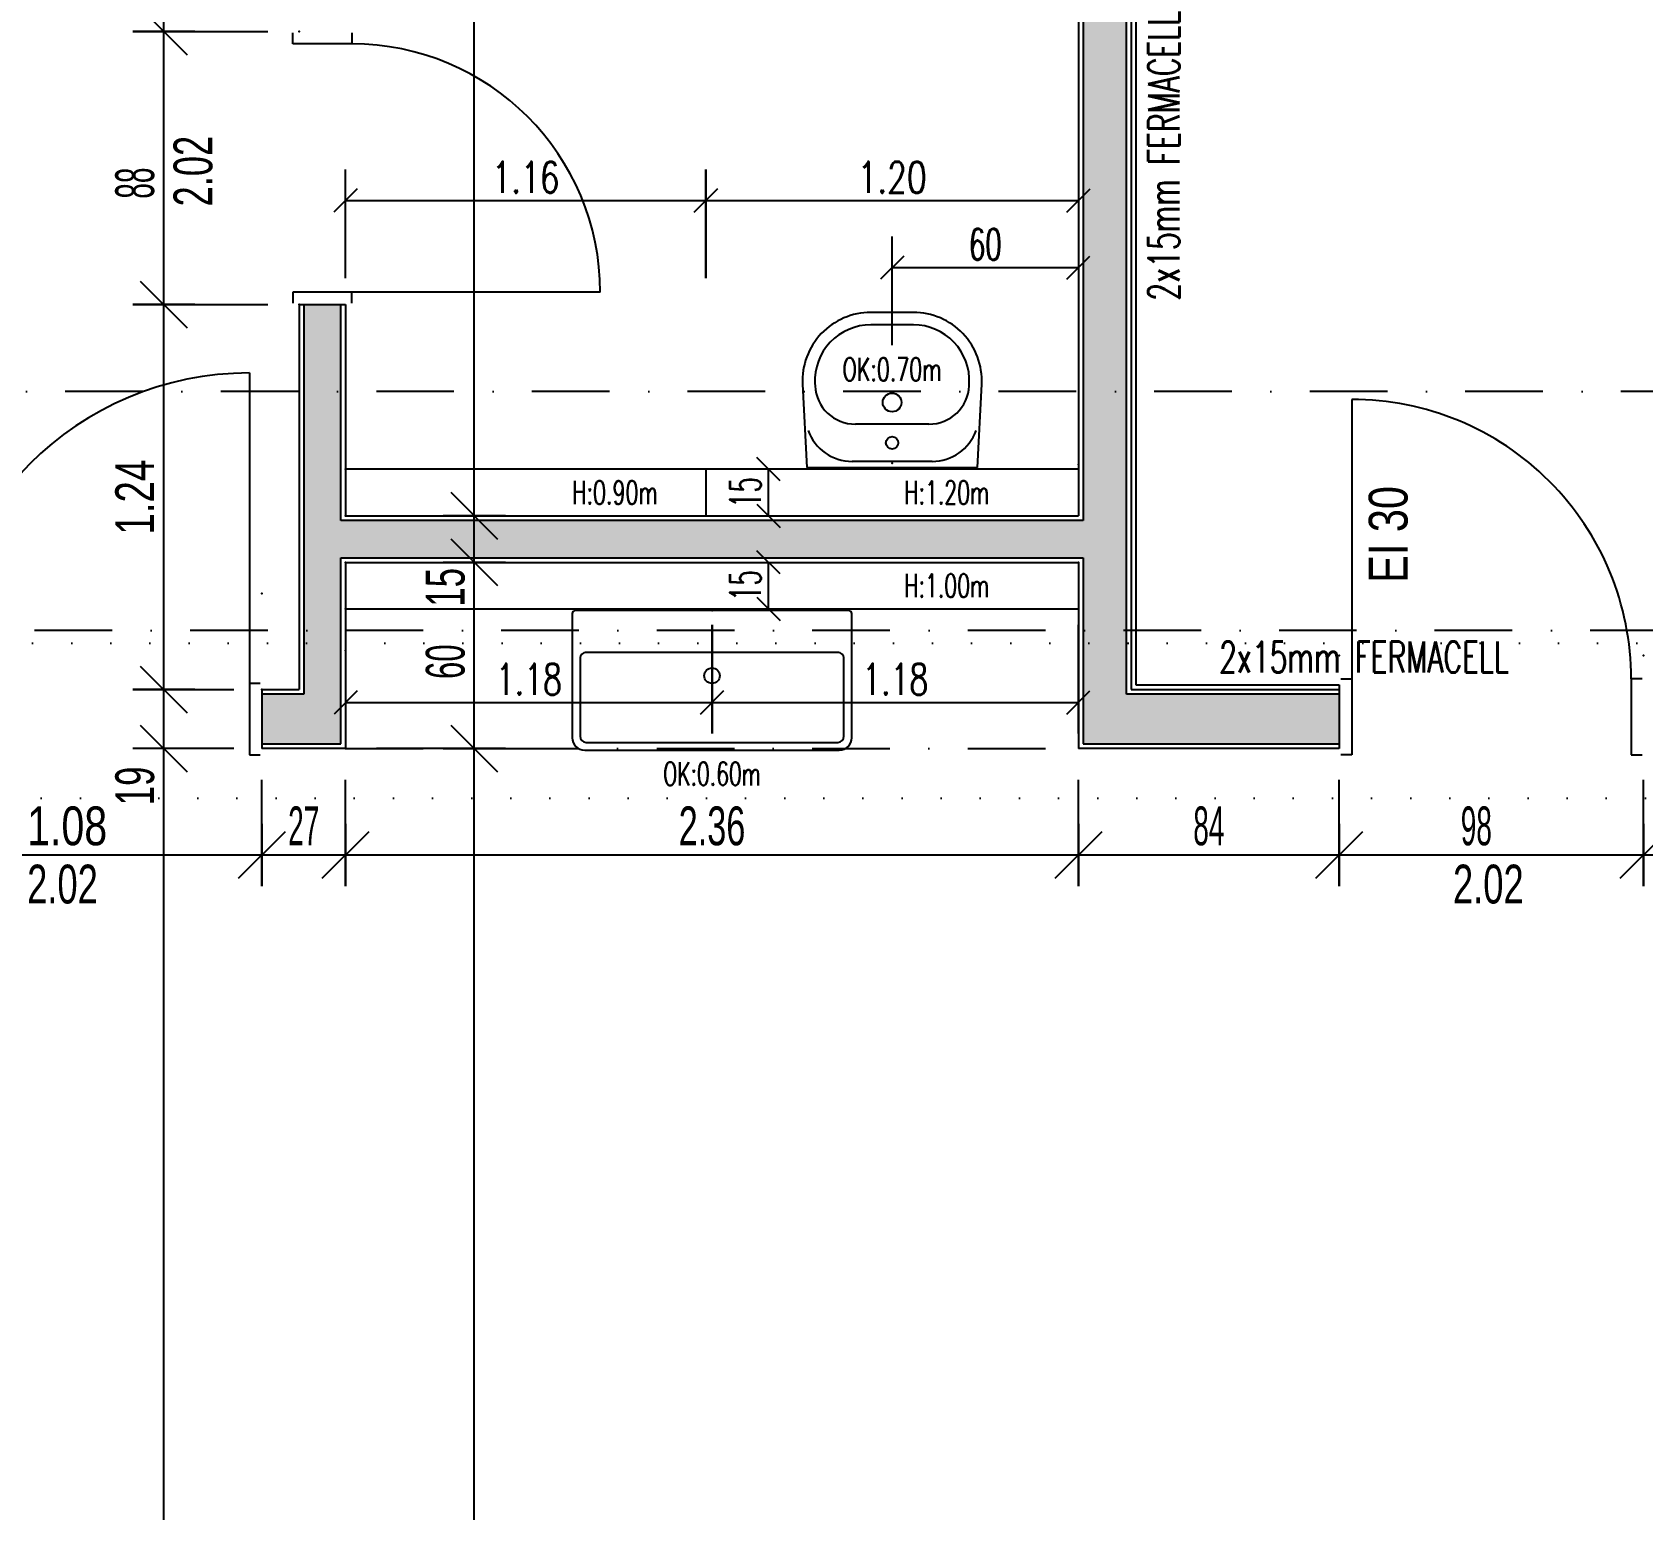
# Model space of a CAD drawing. Header units: millimetres. Extents: x -2875 to 2875, y -1485 to 1485.
# Drawn here: x 1158 to 1676, y -183 to 293 of the extents above; entities that cross this region are included whole.
import ezdxf
from ezdxf.enums import TextEntityAlignment as Align

# ---------------------------------------------------------------- set-up
doc = ezdxf.new("R2010")
doc.units = ezdxf.units.MM
doc.header["$LTSCALE"] = 50
doc.linetypes.add('DASHDOT', pattern=[1, 0.5, -0.25, 0, -0.25])
doc.linetypes.add('DOT', pattern=[0.25, 0, -0.25])
doc.layers.get('0').update_dxf_attribs({"linetype": 'CONTINUOUS'})
for name, color, linetype in [('L', 7, 'CONTINUOUS'), ('MASSE', 7, 'CONTINUOUS'), ('SCHRAFF', 7, 'CONTINUOUS')]:
    doc.layers.add(name, color=color, linetype=linetype)
doc.styles.add('SIMPLEX', font='simplex')
doc.dimstyles.new('CAD400-DIM127', dxfattribs={"dimscale": 5, "dimtxt": 2.5, "dimasz": 0, "dimexe": 2, "dimexo": 24.3, "dimgap": 0.09, "dimtad": 1, "dimdec": 4, "dimzin": 0, "dimdsep": 46, "dimtxsty": 'Standard', "dimtsz": 0.799999, "dimcen": 0, "dimdle": 0.2, "dimclrd": 4, "dimclre": 4, "dimclrt": 2, "dimadec": 0, "dimazin": 0, "dimtfac": 1, "dimtdec": 4, "dimtmove": 0, "dimatfit": 3, "dimfxl": 0, "dimtolj": 1, "dimtzin": 0, "dimarcsym": 0})
doc.dimstyles.new('CAD400-DIM128', dxfattribs={"dimscale": 5, "dimtxt": 2.5, "dimasz": 0, "dimexe": 2, "dimexo": 5.755, "dimgap": 0.09, "dimtad": 1, "dimdec": 4, "dimzin": 0, "dimdsep": 46, "dimtxsty": 'Standard', "dimtsz": 0.799999, "dimcen": 0, "dimdle": 0.2, "dimclrd": 4, "dimclre": 4, "dimclrt": 2, "dimadec": 0, "dimazin": 0, "dimtfac": 1, "dimtdec": 4, "dimtmove": 0, "dimatfit": 3, "dimfxl": 0, "dimtolj": 1, "dimtzin": 0, "dimarcsym": 0})
doc.dimstyles.new('CAD400-DIM129', dxfattribs={"dimscale": 5, "dimtxt": 2.5, "dimasz": 0, "dimexe": 2, "dimexo": 3.155, "dimgap": 0.09, "dimtad": 1, "dimdec": 4, "dimzin": 0, "dimdsep": 46, "dimtxsty": 'Standard', "dimtsz": 0.799999, "dimcen": 0, "dimdle": 0.2, "dimclrd": 4, "dimclre": 4, "dimclrt": 2, "dimadec": 0, "dimazin": 0, "dimtfac": 1, "dimtdec": 4, "dimtmove": 0, "dimatfit": 3, "dimfxl": 0, "dimtolj": 1, "dimtzin": 0, "dimarcsym": 0})
doc.dimstyles.new('CAD400-DIM13', dxfattribs={"dimscale": 5, "dimtxt": 2.5, "dimasz": 0, "dimexe": 2, "dimexo": 11.589, "dimgap": 0.09, "dimtad": 1, "dimdec": 4, "dimzin": 0, "dimdsep": 46, "dimtxsty": 'Standard', "dimtsz": 0.799999, "dimcen": 0, "dimdle": 0.2, "dimclrd": 4, "dimclre": 4, "dimclrt": 2, "dimadec": 0, "dimazin": 0, "dimtfac": 1, "dimtdec": 4, "dimtmove": 0, "dimatfit": 3, "dimfxl": 0, "dimtolj": 1, "dimtzin": 0, "dimarcsym": 0})
doc.dimstyles.new('CAD400-DIM130', dxfattribs={"dimscale": 5, "dimtxt": 2.5, "dimasz": 0, "dimexe": 2, "dimexo": 4.355, "dimgap": 0.09, "dimtad": 0, "dimdec": 4, "dimzin": 0, "dimdsep": 46, "dimtxsty": 'Standard', "dimtsz": 0.799999, "dimcen": 0, "dimdle": 0.2, "dimclrd": 4, "dimclre": 4, "dimclrt": 2, "dimadec": 0, "dimazin": 0, "dimtfac": 1, "dimtdec": 4, "dimtix": 1, "dimtmove": 0, "dimatfit": 3, "dimfxl": 0, "dimtolj": 1, "dimtzin": 0, "dimarcsym": 0})
doc.dimstyles.new('CAD400-DIM131', dxfattribs={"dimscale": 5, "dimtxt": 2.5, "dimasz": 0, "dimexe": 2, "dimexo": 13.417, "dimgap": 0.09, "dimtad": 1, "dimdec": 4, "dimzin": 0, "dimdsep": 46, "dimtxsty": 'Standard', "dimtsz": 0.799999, "dimcen": 0, "dimdle": 0.2, "dimclrd": 4, "dimclre": 4, "dimclrt": 2, "dimadec": 0, "dimazin": 0, "dimtfac": 1, "dimtdec": 4, "dimtmove": 0, "dimatfit": 3, "dimfxl": 0, "dimtolj": 1, "dimtzin": 0, "dimarcsym": 0})
doc.dimstyles.new('CAD400-DIM134', dxfattribs={"dimscale": 5, "dimtxt": 2.5, "dimasz": 0, "dimexe": 2, "dimexo": 20.045, "dimgap": 0.09, "dimtad": 1, "dimdec": 4, "dimzin": 0, "dimdsep": 46, "dimtxsty": 'Standard', "dimtsz": 0.799999, "dimcen": 0, "dimdle": 0.2, "dimclrd": 4, "dimclre": 4, "dimclrt": 2, "dimadec": 0, "dimazin": 0, "dimtfac": 1, "dimtdec": 4, "dimtmove": 0, "dimatfit": 3, "dimfxl": 0, "dimtolj": 1, "dimtzin": 0, "dimarcsym": 0})
doc.dimstyles.new('CAD400-DIM135', dxfattribs={"dimscale": 5, "dimtxt": 2.5, "dimasz": 0, "dimexe": 2, "dimexo": 6.29, "dimgap": 0.09, "dimtad": 1, "dimdec": 4, "dimzin": 0, "dimdsep": 46, "dimtxsty": 'Standard', "dimtsz": 0.799999, "dimcen": 0, "dimdle": 0.2, "dimclrd": 4, "dimclre": 4, "dimclrt": 2, "dimadec": 0, "dimazin": 0, "dimtfac": 1, "dimtdec": 4, "dimtmove": 0, "dimatfit": 3, "dimfxl": 0, "dimtolj": 1, "dimtzin": 0, "dimarcsym": 0})
doc.dimstyles.new('CAD400-DIM136', dxfattribs={"dimscale": 5, "dimtxt": 2.5, "dimasz": 0, "dimexe": 2, "dimexo": 21.1, "dimgap": 0.09, "dimtad": 1, "dimdec": 4, "dimzin": 0, "dimdsep": 46, "dimtxsty": 'Standard', "dimtsz": 0.799999, "dimcen": 0, "dimdle": 0.2, "dimclrd": 4, "dimclre": 4, "dimclrt": 2, "dimadec": 0, "dimazin": 0, "dimtfac": 1, "dimtdec": 4, "dimtmove": 0, "dimatfit": 3, "dimfxl": 0, "dimtolj": 1, "dimtzin": 0, "dimarcsym": 0})
doc.dimstyles.new('CAD400-DIM14', dxfattribs={"dimscale": 5, "dimtxt": 2.5, "dimasz": 0, "dimexe": 2, "dimexo": 9.753, "dimgap": 0.09, "dimtad": 1, "dimdec": 4, "dimzin": 0, "dimdsep": 46, "dimtxsty": 'Standard', "dimtsz": 0.799999, "dimcen": 0, "dimdle": 0.2, "dimclrd": 4, "dimclre": 4, "dimclrt": 2, "dimadec": 0, "dimazin": 0, "dimtfac": 1, "dimtdec": 4, "dimtmove": 0, "dimatfit": 3, "dimfxl": 0, "dimtolj": 1, "dimtzin": 0, "dimarcsym": 0})
doc.dimstyles.new('CAD400-DIM141', dxfattribs={"dimscale": 5, "dimtxt": 2.5, "dimasz": 0, "dimexe": 2, "dimexo": 27.259, "dimgap": 0.09, "dimtad": 1, "dimdec": 4, "dimzin": 0, "dimdsep": 46, "dimtxsty": 'Standard', "dimtsz": 0.799999, "dimcen": 0, "dimdle": 0.2, "dimclrd": 4, "dimclre": 4, "dimclrt": 2, "dimadec": 0, "dimazin": 0, "dimtfac": 1, "dimtdec": 4, "dimtmove": 0, "dimatfit": 3, "dimfxl": 0, "dimtolj": 1, "dimtzin": 0, "dimarcsym": 0})
doc.dimstyles.new('CAD400-DIM15', dxfattribs={"dimscale": 5, "dimtxt": 2.5, "dimasz": 0, "dimexe": 2, "dimexo": 9.589, "dimgap": 0.09, "dimtad": 1, "dimdec": 4, "dimzin": 0, "dimdsep": 46, "dimtxsty": 'Standard', "dimtsz": 0.799999, "dimcen": 0, "dimdle": 0.2, "dimclrd": 4, "dimclre": 4, "dimclrt": 2, "dimadec": 0, "dimazin": 0, "dimtfac": 1, "dimtdec": 4, "dimtmove": 0, "dimatfit": 3, "dimfxl": 0, "dimtolj": 1, "dimtzin": 0, "dimarcsym": 0})
doc.dimstyles.new('CAD400-DIM16', dxfattribs={"dimscale": 5, "dimtxt": 2.5, "dimasz": 0, "dimexe": 2, "dimexo": 9.425, "dimgap": 0.09, "dimtad": 0, "dimdec": 4, "dimzin": 0, "dimdsep": 46, "dimtxsty": 'Standard', "dimtsz": 0.799999, "dimcen": 0, "dimdle": 0.2, "dimclrd": 4, "dimclre": 4, "dimclrt": 2, "dimadec": 0, "dimazin": 0, "dimtfac": 1, "dimtdec": 4, "dimtix": 1, "dimtmove": 0, "dimatfit": 3, "dimfxl": 0, "dimtolj": 1, "dimtzin": 0, "dimarcsym": 0})
doc.dimstyles.new('CAD400-DIM208', dxfattribs={"dimscale": 5, "dimtxt": 2, "dimasz": 0, "dimexe": 2, "dimexo": 7.635, "dimgap": 0.09, "dimtad": 1, "dimdec": 4, "dimzin": 0, "dimdsep": 46, "dimtxsty": 'Standard', "dimtsz": 0.799999, "dimcen": 0, "dimdle": 0.2, "dimclrd": 9, "dimclre": 9, "dimclrt": 9, "dimadec": 0, "dimazin": 0, "dimtfac": 1, "dimtdec": 4, "dimtmove": 0, "dimatfit": 3, "dimfxl": 0, "dimtolj": 1, "dimtzin": 0, "dimarcsym": 0})
doc.dimstyles.new('CAD400-DIM215', dxfattribs={"dimscale": 5, "dimtxt": 2, "dimasz": 0, "dimexe": 2, "dimexo": 0.978, "dimgap": 0.09, "dimtad": 1, "dimdec": 4, "dimzin": 0, "dimdsep": 46, "dimtxsty": 'Standard', "dimtsz": 0.799999, "dimcen": 0, "dimdle": 0.2, "dimclrd": 9, "dimclre": 9, "dimclrt": 9, "dimadec": 0, "dimazin": 0, "dimtfac": 1, "dimtdec": 4, "dimtmove": 0, "dimatfit": 3, "dimfxl": 0, "dimtolj": 1, "dimtzin": 0, "dimarcsym": 0})
doc.dimstyles.new('CAD400-DIM216', dxfattribs={"dimscale": 5, "dimtxt": 2, "dimasz": 0, "dimexe": 2, "dimexo": 12.3, "dimgap": 0.09, "dimtad": 1, "dimdec": 4, "dimzin": 0, "dimdsep": 46, "dimtxsty": 'Standard', "dimtsz": 0.799999, "dimcen": 0, "dimdle": 0.2, "dimclrd": 4, "dimclre": 4, "dimclrt": 3, "dimadec": 0, "dimazin": 0, "dimtfac": 1, "dimtdec": 4, "dimtmove": 0, "dimatfit": 3, "dimfxl": 0, "dimtolj": 1, "dimtzin": 0, "dimarcsym": 0})
doc.dimstyles.new('CAD400-DIM218', dxfattribs={"dimscale": 5, "dimtxt": 2, "dimasz": 0, "dimexe": 0, "dimexo": 4.045, "dimgap": 0.09, "dimtad": 1, "dimdec": 4, "dimzin": 0, "dimdsep": 46, "dimtxsty": 'Standard', "dimtsz": 0.799999, "dimcen": 0, "dimdle": 0.2, "dimclrd": 4, "dimclre": 4, "dimclrt": 3, "dimadec": 0, "dimazin": 0, "dimtfac": 1, "dimtdec": 4, "dimtmove": 0, "dimatfit": 3, "dimfxl": 0, "dimtolj": 1, "dimtzin": 0, "dimarcsym": 0})
doc.dimstyles.new('CAD400-DIM219', dxfattribs={"dimscale": 5, "dimtxt": 2, "dimasz": 0, "dimexe": 0, "dimexo": 19.955, "dimgap": 0.09, "dimtad": 1, "dimdec": 4, "dimzin": 0, "dimdsep": 46, "dimtxsty": 'Standard', "dimtsz": 0.799999, "dimcen": 0, "dimdle": 0.2, "dimclrd": 4, "dimclre": 4, "dimclrt": 3, "dimadec": 0, "dimazin": 0, "dimtfac": 1, "dimtdec": 4, "dimtmove": 0, "dimatfit": 3, "dimfxl": 0, "dimtolj": 1, "dimtzin": 0, "dimarcsym": 0})
doc.dimstyles.new('CAD400-DIM26', dxfattribs={"dimscale": 5, "dimtxt": 2.5, "dimasz": 0, "dimexe": 2, "dimexo": 11.425, "dimgap": 0.09, "dimtad": 0, "dimdec": 4, "dimzin": 0, "dimdsep": 46, "dimtxsty": 'Standard', "dimtsz": 0.799999, "dimcen": 0, "dimdle": 0.2, "dimclrd": 4, "dimclre": 4, "dimclrt": 2, "dimadec": 0, "dimazin": 0, "dimtfac": 1, "dimtdec": 4, "dimtix": 1, "dimtmove": 0, "dimatfit": 3, "dimfxl": 0, "dimtolj": 1, "dimtzin": 0, "dimarcsym": 0})
doc.dimstyles.new('CAD400-DIM27', dxfattribs={"dimscale": 5, "dimtxt": 2.5, "dimasz": 0, "dimexe": 2, "dimexo": 11.013, "dimgap": 0.09, "dimtad": 1, "dimdec": 4, "dimzin": 0, "dimdsep": 46, "dimtxsty": 'Standard', "dimtsz": 0.799999, "dimcen": 0, "dimdle": 0.2, "dimclrd": 4, "dimclre": 4, "dimclrt": 2, "dimadec": 0, "dimazin": 0, "dimtfac": 1, "dimtdec": 4, "dimtmove": 0, "dimatfit": 3, "dimfxl": 0, "dimtolj": 1, "dimtzin": 0, "dimarcsym": 0})

# ---------------------------------------------------------------- blocks, each defined once
blk = doc.blocks.new('holz-2')
at = {"layer": 'SCHRAFF'}
h = blk.add_hatch(color=41, dxfattribs=at)
h.paths.add_polyline_path([(1510.049694, 572.245302), (1496.049714, 572.245302), (1496.049719, 135.745312), (1257.049719, 135.745312), (1257.049719, 205.245302), (1245.049714, 205.245302), (1245.049719, 79.745302), (1231.549704, 79.745302), (1231.549704, 63.745302), (1257.049719, 63.745302), (1257.049719, 123.745312), (1496.049719, 123.745312), (1496.049719, 63.745302), (1578.549719, 63.745302), (1578.549709, 79.745302), (1510.049699, 79.745302), (1510.049699, 572.245302)], is_closed=False, flags=16)
h.paths.add_polyline_path([(1508.049704, 555.245302, 1), (1498.049716, 555.245307, 1), (1508.049704, 555.245302)], is_closed=False, flags=0)
blk = doc.blocks.new('B-7')
at = {"layer": 'L', "color": 9, "linetype": 'DOT'}
for p, q in [((1069.54973, 96.245305), (2229.54973, 96.245305)), ((1979.54973, 46.245305), (1119.54973, 46.245305))]:
    blk.add_line(p, q, dxfattribs=at)
blk = doc.blocks.new('wb_60x50-2')
at = {"layer": 'L', "color": 4, "linetype": 'Continuous'}
for p, q in [((1441.422248, 202.745315), (1427.677213, 202.745315)), ((1441.422248, 198.745315), (1427.677213, 198.745315)), ((1405.704663, 179.646685), (1407.049728, 152.745315)), ((1409.699673, 179.846435), (1409.737188, 179.096125)), ((1459.362273, 179.096125), (1459.399788, 179.846435)), ((1462.049728, 152.745315), (1463.394793, 179.646685)), ((1446.378493, 166.74531), (1422.720968, 166.74531)), ((1407.049728, 152.745315), (1462.049728, 152.745315)), ((1447.437173, 154.74531), (1421.662288, 154.74531))]:
    blk.add_line(p, q, dxfattribs=at)
for centre, radius in [((1434.549728, 173.745315), 2.999995), ((1434.549728, 160.745315), 1.999995)]:
    blk.add_circle(centre, radius, dxfattribs=at)
for centre, radius, start, end in [((1427.677211, 180.745315), 22, 89.999994, 182.862412), ((1441.422245, 180.745315), 21.999997, 357.137588, 89.999993), ((1427.677211, 180.745315), 17.999996, 89.999993, 182.862415), ((1441.422245, 180.745315), 18, 357.137586, 89.999991), ((1422.720965, 179.745315), 12.999997, 182.86241, 270.000013), ((1446.378492, 179.745315), 13.000005, 270.000005, 357.137591), ((1421.662284, 169.745315), 15, 199.471221, 270.000017), ((1447.437173, 169.745315), 15.000005, 270.000002, 340.528786)]:
    blk.add_arc(centre, radius, start, end, dxfattribs=at)
blk = doc.blocks.new('t-standart')
at = {"layer": 'L', "color": 2, "linetype": 'Continuous'}
for p, q in [((1241.549737, 289.2453), (1241.549737, 292.7453)), ((1260.549737, 292.7453), (1260.549737, 289.2453)), ((1260.549737, 289.2453), (1241.549737, 289.2453)), ((1260.549737, 209.2453), (1241.549737, 209.2453)), ((1241.549737, 209.2453), (1241.549737, 205.7453)), ((1260.549737, 205.7453), (1260.549737, 209.2453))]:
    blk.add_line(p, q, dxfattribs=at)
at = {"layer": 'L', "color": 3, "linetype": 'Continuous'}
blk.add_line((1340.549737, 209.24529), (1260.549737, 209.2453), dxfattribs=at)
blk.add_arc((1260.549735, 209.245295), 80.000002, 360, 89.999999, dxfattribs=at)
blk = doc.blocks.new('t-standart-8')
at = {"layer": 'L', "color": 3, "linetype": 'Continuous'}
blk.add_line((1582.549737, 174.74529), (1582.549737, 84.7453), dxfattribs=at)
at = {"layer": 'L', "color": 2, "linetype": 'Continuous'}
for p, q in [((1579.049737, 84.7453), (1582.549737, 84.7453)), ((1582.549737, 84.7453), (1582.549737, 60.2453)), ((1676.049737, 84.7453), (1672.549737, 84.7453)), ((1672.549737, 84.7453), (1672.549737, 60.2453)), ((1582.549737, 60.2453), (1579.049737, 60.2453)), ((1672.549737, 60.2453), (1676.049737, 60.2453))]:
    blk.add_line(p, q, dxfattribs=at)
at = {"layer": 'L', "color": 3, "linetype": 'Continuous'}
blk.add_arc((1582.549735, 84.7453), 89.999995, 359.999997, 89.999999, dxfattribs=at)
blk = doc.blocks.new('*D125')
at = {"layer": 'MASSE', "color": 4, "linetype": 'ByBlock'}
for p, q in [((1231.549728, 18.000003), (1231.549728, 52.245303)), ((1123.549728, 38.000003), (1123.549728, 18.000003)), ((1131.049728, 35.500003), (1116.049728, 20.500003)), ((1224.049728, 20.500003), (1239.049728, 35.500003)), ((1123.549728, 28.000003), (1231.549728, 28.000003))]:
    blk.add_line(p, q, dxfattribs=at)
at = {"layer": 'MASSE', "color": 9, "linetype": 'ByBlock'}
for p in [(1231.549725, 112.2453), (1123.549725, 92.2453)]:
    blk.add_point(p, dxfattribs=at)
at = {"layer": 'MASSE', "color": 2}
for s, width, p in [('1.08', 0.792, (1155.99335, 31.125)), ('2.02', 0.699647, (1155.99335, 12.375))]:
    blk.add_text(s, height=12.5, dxfattribs=dict(at, width=width)).set_placement(p)
blk = doc.blocks.new('*D126')
at = {"layer": 'MASSE', "color": 4, "linetype": 'ByBlock'}
for p, q in [((1258.549732, 18.000003), (1258.549732, 52.245303)), ((1231.549728, 38.000003), (1231.549728, 18.000003)), ((1239.049728, 35.500003), (1224.049728, 20.500003)), ((1251.049732, 20.500003), (1266.049732, 35.500003)), ((1231.549728, 28.000003), (1258.549732, 28.000003))]:
    blk.add_line(p, q, dxfattribs=at)
at = {"layer": 'MASSE', "color": 9, "linetype": 'ByBlock'}
for p in [(1231.549725, 112.2453), (1258.54973, 93.8867)]:
    blk.add_point(p, dxfattribs=at)
at = {"layer": 'MASSE', "color": 2, "width": 0.538922}
blk.add_text('27', height=12.5, dxfattribs=at).set_placement((1245.049725, 31.125), align=Align.CENTER)
blk = doc.blocks.new('*D127')
at = {"layer": 'MASSE', "color": 4, "linetype": 'ByBlock'}
for p, q in [((1494.549732, 18.000003), (1494.549732, 52.245303)), ((1258.549732, 38.000003), (1258.549732, 18.000003)), ((1266.049732, 35.500003), (1251.049732, 20.500003)), ((1487.049732, 20.500003), (1502.049732, 35.500003)), ((1258.549732, 28.000003), (1494.549732, 28.000003))]:
    blk.add_line(p, q, dxfattribs=at)
at = {"layer": 'MASSE', "color": 9, "linetype": 'ByBlock'}
for p in [(1258.54973, 93.8867), (1494.54973, 93.8867)]:
    blk.add_point(p, dxfattribs=at)
at = {"layer": 'MASSE', "color": 2, "width": 0.66}
blk.add_text('2.36', height=12.5, dxfattribs=at).set_placement((1376.54973, 31.125), align=Align.CENTER)
blk = doc.blocks.new('*D128')
at = {"layer": 'MASSE', "color": 4, "linetype": 'ByBlock'}
for p, q in [((1578.549738, 18.000003), (1578.549738, 52.245303)), ((1494.549732, 38.000003), (1494.549732, 18.000003)), ((1502.049732, 35.500003), (1487.049732, 20.500003)), ((1571.049738, 20.500003), (1586.049738, 35.500003)), ((1494.549732, 28.000003), (1578.549738, 28.000003))]:
    blk.add_line(p, q, dxfattribs=at)
at = {"layer": 'MASSE', "color": 9, "linetype": 'ByBlock'}
for p in [(1494.54973, 93.8867), (1578.549735, 92.2453)]:
    blk.add_point(p, dxfattribs=at)
at = {"layer": 'MASSE', "color": 2, "width": 0.538922}
blk.add_text('84', height=12.5, dxfattribs=at).set_placement((1536.54973, 31.125), align=Align.CENTER)
blk = doc.blocks.new('*D129')
at = {"layer": 'MASSE', "color": 4, "linetype": 'ByBlock'}
for p, q in [((1676.549738, 18.000003), (1676.549738, 52.245303)), ((1578.549738, 38.000003), (1578.549738, 18.000003)), ((1586.049738, 35.500003), (1571.049738, 20.500003)), ((1669.049738, 20.500003), (1684.049738, 35.500003)), ((1578.549738, 28.000003), (1676.549738, 28.000003))]:
    blk.add_line(p, q, dxfattribs=at)
at = {"layer": 'MASSE', "color": 9, "linetype": 'ByBlock'}
for p in [(1578.549735, 92.2453), (1676.549735, 92.2453)]:
    blk.add_point(p, dxfattribs=at)
at = {"layer": 'MASSE', "color": 2}
for s, width, p in [(' 98', 0.539326, (1615.174735, 31.125)), ('2.02', 0.699647, (1615.174735, 12.375))]:
    blk.add_text(s, height=12.5, dxfattribs=dict(at, width=width)).set_placement(p)
blk = doc.blocks.new('*D130')
at = {"layer": 'MASSE', "color": 4, "linetype": 'ByBlock'}
for p, q in [((1676.549738, 38.000003), (1676.549738, 18.000003)), ((2247.549733, 18.000003), (2247.549733, 38.000003)), ((1684.049738, 35.500003), (1669.049738, 20.500003)), ((2240.049733, 20.500003), (2255.049733, 35.500003)), ((1676.549738, 28.000003), (2247.549733, 28.000003))]:
    blk.add_line(p, q, dxfattribs=at)
at = {"layer": 'MASSE', "color": 9, "linetype": 'ByBlock'}
for p in [(2247.54973, 93.8867), (1676.549735, 92.2453)]:
    blk.add_point(p, dxfattribs=at)
at = {"layer": 'MASSE', "color": 2, "width": 0.744361}
blk.add_text('5.71', height=12.5, dxfattribs=at).set_placement((1962.04973, 31.125), align=Align.CENTER)
blk = doc.blocks.new('wt_90x45')
at = {"layer": 'L', "color": 4, "linetype": 'Continuous'}
for p, q in [((1331.549736, 105.745304), (1331.549736, 65.745309)), ((1420.549736, 106.745304), (1332.549736, 106.745314)), ((1421.549736, 65.745309), (1421.549736, 105.745304)), ((1334.049736, 91.245284), (1334.049736, 66.245264)), ((1417.049736, 93.245284), (1336.049746, 93.245294)), ((1419.049736, 66.245264), (1419.049736, 91.245284)), ((1336.049746, 64.245264), (1417.049736, 64.245274)), ((1335.549736, 61.745309), (1417.549736, 61.745309))]:
    blk.add_line(p, q, dxfattribs=at)
blk.add_circle((1376.556243, 85.745294), 2.500003, dxfattribs=at)
for centre, radius, start, end in [((1332.549734, 105.745324), 0.999998, 89.999885, 180.001117), ((1420.549734, 105.745324), 0.999981, 359.998883, 89.999885), ((1336.049744, 91.245319), 2.000008, 89.999943, 180.000988), ((1417.049739, 91.245319), 1.999966, 359.999012, 90.000086), ((1335.549734, 65.745324), 4.000015, 180.000208, 270.000029), ((1336.049744, 66.245299), 2.000035, 180.000988, 270.000057), ((1417.049739, 66.245299), 1.999997, 269.999914, 359.999012), ((1417.549734, 65.745324), 4.000002, 270.000029, 359.999792)]:
    blk.add_arc(centre, radius, start, end, dxfattribs=at)
blk = doc.blocks.new('t-standart-10')
at = {"layer": 'L', "color": 3, "linetype": 'Continuous'}
blk.add_line((1227.549741, 183.245299), (1227.549741, 83.245299), dxfattribs=at)
at = {"layer": 'L', "color": 2, "linetype": 'Continuous'}
for p, q in [((1124.049741, 83.245299), (1127.549741, 83.245299)), ((1127.549741, 83.245299), (1127.549731, 60.245299)), ((1227.549741, 83.245299), (1227.549731, 60.245299)), ((1231.049741, 83.245299), (1227.549741, 83.245299)), ((1127.549731, 60.245299), (1124.049731, 60.245299)), ((1227.549731, 60.245299), (1231.049731, 60.245299))]:
    blk.add_line(p, q, dxfattribs=at)
at = {"layer": 'L', "color": 3, "linetype": 'Continuous'}
blk.add_arc((1227.549744, 83.245301), 99.999998, 90.000002, 180.000001, dxfattribs=at)
blk = doc.blocks.new('duofix-6')
at = {"layer": 'L', "color": 2, "linetype": 'Continuous'}
blk.add_line((1258.549725, 107.24531), (1494.549725, 107.24531), dxfattribs=at)
blk = doc.blocks.new('text-18')
at = {"layer": 'L', "color": 9, "style": 'SIMPLEX', "width": 0.666365}
blk.add_text('2x15mm FERMACELL', height=10, rotation=89.999999, dxfattribs=at).set_placement((1517.04972, 299.93878), align=Align.TOP_RIGHT)
blk.add_text('2x15mm FERMACELL', height=10, dxfattribs=at).set_placement((1539.866825, 86.7453))
blk = doc.blocks.new('B-34')
at = {"layer": 'L', "color": 1, "linetype": 'DASHDOT'}
for p, q in [((2285.549715, 100.34531), (-1274.450265, 100.34531)), ((1258.549725, 62.245305), (1494.549725, 62.24531))]:
    blk.add_line(p, q, dxfattribs=at)
blk = doc.blocks.new('duofix-8')
at = {"layer": 'L', "color": 3, "linetype": 'Continuous'}
blk.add_line((1374.549725, 152.2453), (1258.549725, 152.24531), dxfattribs=at)
at = {"layer": 'L', "color": 2, "linetype": 'Continuous'}
for p, q in [((1494.549725, 152.24531), (1374.549725, 152.2453)), ((1374.549725, 152.245305), (1374.549725, 137.24531))]:
    blk.add_line(p, q, dxfattribs=at)
blk = doc.blocks.new('text-19')
at = {"layer": 'L', "color": 4, "style": 'SIMPLEX'}
for s, width, p in [('OK:0.70m', 0.649083, (1434.54973, 184.418765)), ('OK:0.60m', 0.639774, (1376.54974, 54.145965))]:
    blk.add_text(s, height=7.5, dxfattribs=dict(at, width=width)).set_placement(p, align=Align.MIDDLE_CENTER)
at = {"layer": 'L', "color": 9, "style": 'SIMPLEX'}
for s, width, p in [('H:0.90m', 0.650246, (1345.32624, 144.74531)), ('H:1.20m', 0.644746, (1452.17107, 144.74531)), ('H:1.00m', 0.645763, (1452.17107, 114.74531))]:
    blk.add_text(s, height=7.5, dxfattribs=dict(at, width=width)).set_placement(p, align=Align.MIDDLE_CENTER)
at = {"layer": 'L', "color": 20, "width": 0.798082}
blk.add_text('EI 30', height=12.5, rotation=89.999999, dxfattribs=at).set_placement((1588.049735, 131.24529), align=Align.TOP_CENTER)
blk = doc.blocks.new('*D363')
at = {"layer": 'MASSE', "color": 4, "linetype": 'ByBlock'}
for p, q in [((1207.500002, 54.745303), (1192.500002, 69.745302)), ((1222.549732, 62.245303), (1190.000002, 62.245303)), ((1200.000002, -501.754687), (1200.000002, 62.245303)), ((1192.500002, -494.254687), (1207.500002, -509.254687)), ((1190.000002, -501.754687), (1210.000002, -501.754687))]:
    blk.add_line(p, q, dxfattribs=at)
at = {"layer": 'MASSE', "color": 9, "linetype": 'ByBlock'}
for p in [(1258.549725, 62.2453), (1015.549725, -501.75469)]:
    blk.add_point(p, dxfattribs=at)
at = {"layer": 'MASSE', "color": 2, "width": 0.66}
blk.add_text('5.64', height=12.5, rotation=90, dxfattribs=at).set_placement((1196.875, -219.754695), align=Align.CENTER)
blk = doc.blocks.new('*D364')
at = {"layer": 'MASSE', "color": 4, "linetype": 'ByBlock'}
for p, q in [((1207.500002, 73.745302), (1192.500002, 88.745302)), ((1190.000002, 81.245302), (1222.549743, 81.245302)), ((1200.000002, 62.245303), (1200.000002, 81.245302)), ((1192.500002, 69.745302), (1207.500002, 54.745303)), ((1210.000002, 62.245303), (1190.000002, 62.245303))]:
    blk.add_line(p, q, dxfattribs=at)
at = {"layer": 'MASSE', "color": 9, "linetype": 'ByBlock'}
for p in [(1231.54971, 81.2453), (1258.549725, 62.2453)]:
    blk.add_point(p, dxfattribs=at)
at = {"layer": 'MASSE', "color": 2, "width": 0.671642}
blk.add_text('19', height=12.5, rotation=90, dxfattribs=at).set_placement((1196.875, 50.2453), align=Align.CENTER)
blk = doc.blocks.new('*D365')
at = {"layer": 'MASSE', "color": 4, "linetype": 'ByBlock'}
for p, q in [((1207.500002, 197.745303), (1192.500002, 212.745303)), ((1190.000002, 205.245303), (1233.549718, 205.245303)), ((1200.000002, 81.245302), (1200.000002, 205.245303)), ((1192.500002, 88.745302), (1207.500002, 73.745302)), ((1210.000002, 81.245302), (1190.000002, 81.245302))]:
    blk.add_line(p, q, dxfattribs=at)
at = {"layer": 'MASSE', "color": 9, "linetype": 'ByBlock'}
for p in [(1243.549725, 205.2453), (1231.54971, 81.2453)]:
    blk.add_point(p, dxfattribs=at)
at = {"layer": 'MASSE', "color": 2, "width": 0.741573}
blk.add_text('1.24', height=12.5, rotation=90, dxfattribs=at).set_placement((1196.875, 143.2453), align=Align.CENTER)
blk = doc.blocks.new('*D366')
at = {"layer": 'MASSE', "color": 4, "linetype": 'ByBlock'}
for p, q in [((1207.500002, 285.745302), (1192.500002, 300.745302)), ((1190.000002, 293.245302), (1233.549722, 293.245302)), ((1200.000002, 205.245303), (1200.000002, 293.245302)), ((1192.500002, 212.745303), (1207.500002, 197.745303)), ((1210.000002, 205.245303), (1190.000002, 205.245303))]:
    blk.add_line(p, q, dxfattribs=at)
at = {"layer": 'MASSE', "color": 9, "linetype": 'ByBlock'}
for p in [(1243.549725, 293.2453), (1243.549725, 205.2453)]:
    blk.add_point(p, dxfattribs=at)
at = {"layer": 'MASSE', "color": 2}
for s, width, p in [('2.02', 0.699647, (1215.625, 236.8703)), (' 88', 0.539326, (1196.875, 236.8703))]:
    blk.add_text(s, height=12.5, rotation=90, dxfattribs=dict(at, width=width)).set_placement(p)
blk = doc.blocks.new('*D367')
at = {"layer": 'MASSE', "color": 4, "linetype": 'ByBlock'}
for p, q in [((1207.500002, 556.745302), (1192.500002, 571.745302)), ((1190.000002, 564.245302), (1210.000002, 564.245302)), ((1200.000002, 293.245302), (1200.000002, 564.245302)), ((1192.500002, 300.745302), (1207.500002, 285.745302)), ((1210.000002, 293.245302), (1190.000002, 293.245302))]:
    blk.add_line(p, q, dxfattribs=at)
at = {"layer": 'MASSE', "color": 9, "linetype": 'ByBlock'}
for p in [(1310.62371, 564.2453), (1243.549725, 293.2453)]:
    blk.add_point(p, dxfattribs=at)
at = {"layer": 'MASSE', "color": 2, "width": 0.744361}
blk.add_text('2.71', height=12.5, rotation=90, dxfattribs=at).set_placement((1196.875, 428.7453), align=Align.CENTER)
blk = doc.blocks.new('*D371')
at = {"layer": 'MASSE', "color": 4, "linetype": 'ByBlock'}
for p, q in [((1307.500002, 54.745303), (1292.500002, 69.745302)), ((1310.000002, 62.245303), (1268.549728, 62.245303)), ((1300.000002, -669.754693), (1300.000002, 62.245303)), ((1292.500002, -662.254693), (1307.500002, -677.254693)), ((1290.000002, -669.754693), (1310.000002, -669.754693))]:
    blk.add_line(p, q, dxfattribs=at)
at = {"layer": 'MASSE', "color": 9, "linetype": 'ByBlock'}
for p in [(1258.549725, 62.2453), (1099.54972, -669.754695)]:
    blk.add_point(p, dxfattribs=at)
at = {"layer": 'MASSE', "color": 2, "width": 0.66}
blk.add_text('7.32', height=12.5, rotation=90, dxfattribs=at).set_placement((1296.875, -303.754695), align=Align.CENTER)
blk = doc.blocks.new('*D372')
at = {"layer": 'MASSE', "color": 4, "linetype": 'ByBlock'}
for p, q in [((1307.500002, 114.745313), (1292.500002, 129.745313)), ((1310.000002, 122.245313), (1290.000002, 122.245313)), ((1300.000002, 62.245303), (1300.000002, 122.245313)), ((1292.500002, 69.745302), (1307.500002, 54.745303)), ((1290.000002, 62.245303), (1310.000002, 62.245303))]:
    blk.add_line(p, q, dxfattribs=at)
at = {"layer": 'MASSE', "color": 9, "linetype": 'ByBlock'}
for p in [(1258.549725, 122.24531), (1258.549725, 62.2453)]:
    blk.add_point(p, dxfattribs=at)
at = {"layer": 'MASSE', "color": 2, "width": 0.6}
blk.add_text('60', height=12.5, rotation=90, dxfattribs=at).set_placement((1296.875, 90.245305), align=Align.CENTER)
blk = doc.blocks.new('*D373')
at = {"layer": 'MASSE', "color": 4, "linetype": 'ByBlock'}
for p, q in [((1307.500002, 129.745313), (1292.500002, 144.745313)), ((1310.000002, 137.245313), (1290.000002, 137.245313)), ((1300.000002, 122.245313), (1300.000002, 137.245313)), ((1292.500002, 129.745313), (1307.500002, 114.745313)), ((1290.000002, 122.245313), (1310.000002, 122.245313))]:
    blk.add_line(p, q, dxfattribs=at)
at = {"layer": 'MASSE', "color": 9, "linetype": 'ByBlock'}
for p in [(1258.549725, 137.24531), (1258.549725, 122.24531)]:
    blk.add_point(p, dxfattribs=at)
at = {"layer": 'MASSE', "color": 2, "width": 0.671642}
blk.add_text('15', height=12.5, rotation=90, dxfattribs=at).set_placement((1296.875, 114.199405), align=Align.CENTER)
blk = doc.blocks.new('*D374')
at = {"layer": 'MASSE', "color": 4, "linetype": 'ByBlock'}
for p, q in [((1307.500002, 556.745302), (1292.500002, 571.745302)), ((1310.000002, 564.245302), (1290.000002, 564.245302)), ((1300.000002, 137.245313), (1300.000002, 564.245302)), ((1292.500002, 144.745313), (1307.500002, 129.745313)), ((1290.000002, 137.245313), (1310.000002, 137.245313))]:
    blk.add_line(p, q, dxfattribs=at)
at = {"layer": 'MASSE', "color": 9, "linetype": 'ByBlock'}
for p in [(1469.54973, 564.2453), (1258.549725, 137.24531)]:
    blk.add_point(p, dxfattribs=at)
at = {"layer": 'MASSE', "color": 2, "width": 0.66}
blk.add_text('4.27', height=12.5, rotation=90, dxfattribs=at).set_placement((1296.875, 320.16721), align=Align.CENTER)
blk = doc.blocks.new('*D380')
at = {"layer": 'MASSE', "color": 4, "linetype": 'ByBlock'}
for p, q in [((1707.500002, 556.745302), (1692.500002, 571.745302)), ((1690.000002, 564.245302), (1710.000002, 564.245302)), ((1700.000002, 82.745302), (1700.000002, 564.245302)), ((1692.500002, 90.245302), (1707.500002, 75.245302)), ((1710.000002, 82.745302), (1690.000002, 82.745302))]:
    blk.add_line(p, q, dxfattribs=at)
at = {"layer": 'MASSE', "color": 9, "linetype": 'ByBlock'}
for p in [(1472.96105, 564.2453), (1745.54972, 82.7453)]:
    blk.add_point(p, dxfattribs=at)
at = {"layer": 'MASSE', "color": 3, "width": 0.79602}
blk.add_text('5', height=7.5, rotation=90, dxfattribs=at).set_placement((1689.5, 334.9953))
at = {"layer": 'MASSE', "color": 2, "width": 0.744361}
blk.add_text('4.81', height=12.5, rotation=90, dxfattribs=at).set_placement((1696.875, 319.8953), align=Align.CENTER)
blk = doc.blocks.new('gips-2')
at = {"layer": 'L', "color": 9, "linetype": 'Continuous'}
for p, q in [((1494.54973, 572.2453), (1494.549725, 137.24531)), ((1511.549715, 572.2453), (1511.549715, 81.2453)), ((1513.04972, 572.2453), (1513.049715, 82.7453)), ((1243.54972, 205.2453), (1243.549725, 81.2453)), ((1243.54972, 205.2453), (1245.04972, 205.2453)), ((1257.049715, 205.2453), (1258.54972, 205.2453)), ((1258.54972, 205.2453), (1258.549725, 137.24531)), ((1258.549725, 137.24531), (1494.549725, 137.24531)), ((1258.549725, 122.24531), (1258.549725, 62.2453)), ((1258.549725, 122.24531), (1494.549725, 122.24531)), ((1494.549725, 122.24531), (1494.549725, 62.2453)), ((1231.54971, 81.2453), (1231.5497, 79.7453)), ((1231.54971, 81.2453), (1243.54972, 81.2453)), ((1511.549715, 81.2453), (1578.54972, 81.2453)), ((1513.04971, 82.7453), (1578.54972, 82.7453)), ((1578.54972, 82.7453), (1578.549715, 79.7453)), ((1231.54971, 63.7453), (1231.549715, 62.2453)), ((1258.549725, 62.2453), (1231.549715, 62.2453)), ((1578.549725, 62.2453), (1494.549725, 62.2453)), ((1578.54972, 63.7453), (1578.549725, 62.2453))]:
    blk.add_line(p, q, dxfattribs=at)
blk = doc.blocks.new('ak')
at = {"layer": 'L', "color": 34, "linetype": 'DASHDOT'}
blk.add_line((2345.549733, 177.2453), (-1334.450262, 177.2453), dxfattribs=at)
blk = doc.blocks.new('holz-12')
at = {"layer": 'L', "color": 3, "linetype": 'Continuous'}
for p, q in [((1496.049724, 572.245302), (1496.049724, 135.745312)), ((1510.049704, 79.745302), (1510.049704, 572.245302)), ((1245.049719, 205.245302), (1257.049719, 205.245302)), ((1245.049724, 205.245302), (1245.049724, 79.745302)), ((1257.049724, 135.745312), (1257.049724, 205.245302)), ((1496.049724, 135.745312), (1257.049724, 135.745312)), ((1257.049724, 63.745302), (1257.049724, 123.745312)), ((1257.049724, 123.745312), (1496.049724, 123.745312)), ((1496.049724, 123.745312), (1496.049724, 63.745302)), ((1231.549704, 79.745302), (1231.549709, 63.745302)), ((1245.049724, 79.745302), (1231.549709, 79.745302)), ((1578.549719, 79.745302), (1510.049704, 79.745302)), ((1578.549714, 79.745302), (1578.549719, 63.745302)), ((1231.549714, 63.745302), (1257.049724, 63.745302)), ((1496.049724, 63.745302), (1578.549724, 63.745302))]:
    blk.add_line(p, q, dxfattribs=at)
blk = doc.blocks.new('*D566')
at = {"layer": 'MASSE', "color": 9, "linetype": 'ByBlock'}
for p, q in [((1434.549728, 192.169308), (1434.549728, 227.169308)), ((1494.549728, 227.169308), (1494.549728, 192.169308)), ((1438.274727, 220.894308), (1430.824728, 213.444308)), ((1490.824728, 213.444308), (1498.274727, 220.894308)), ((1434.549728, 217.169308), (1494.549728, 217.169308))]:
    blk.add_line(p, q, dxfattribs=at)
for p in [(1434.549725, 154.24531), (1494.549725, 153.74531)]:
    blk.add_point(p, dxfattribs=at)
at = {"layer": 'MASSE', "color": 9, "style": 'SIMPLEX', "width": 0.613426}
blk.add_text('60', height=10, dxfattribs=at).set_placement((1464.549725, 219.669305), align=Align.CENTER)
blk = doc.blocks.new('*D582')
at = {"layer": 'MASSE', "color": 9, "linetype": 'ByBlock'}
for p, q in [((1258.549728, 102.104513), (1258.549728, 67.104512)), ((1376.549738, 67.104512), (1376.549738, 102.104513)), ((1262.274727, 80.829513), (1254.824728, 73.379513)), ((1372.824738, 73.379513), (1380.274737, 80.829513)), ((1258.549728, 77.104512), (1376.549738, 77.104512))]:
    blk.add_line(p, q, dxfattribs=at)
for p in [(1258.549725, 107.24531), (1376.549735, 106.74531)]:
    blk.add_point(p, dxfattribs=at)
at = {"layer": 'MASSE', "color": 9, "style": 'SIMPLEX', "width": 0.70927}
blk.add_text('1.18', height=10, dxfattribs=at).set_placement((1317.54973, 79.60451), align=Align.CENTER)
blk = doc.blocks.new('*D583')
at = {"layer": 'MASSE', "color": 9, "linetype": 'ByBlock'}
for p, q in [((1376.549738, 102.104513), (1376.549738, 67.104512)), ((1494.549728, 67.104512), (1494.549728, 102.104513)), ((1380.274737, 80.829513), (1372.824738, 73.379513)), ((1490.824728, 73.379513), (1498.274727, 80.829513)), ((1376.549738, 77.104512), (1494.549728, 77.104512))]:
    blk.add_line(p, q, dxfattribs=at)
for p in [(1376.549735, 106.74531), (1494.549725, 107.24531)]:
    blk.add_point(p, dxfattribs=at)
at = {"layer": 'MASSE', "color": 9, "style": 'SIMPLEX', "width": 0.70927}
blk.add_text('1.18', height=10, dxfattribs=at).set_placement((1435.54973, 79.60451), align=Align.CENTER)
blk = doc.blocks.new('*D585')
at = {"layer": 'MASSE', "color": 4, "linetype": 'ByBlock'}
for p, q in [((1258.549728, 213.746447), (1258.549728, 248.746447)), ((1374.549728, 248.746447), (1374.549728, 213.746447)), ((1262.299728, 242.496447), (1254.799728, 234.996447)), ((1258.549728, 238.746447), (1374.549728, 238.746447)), ((1370.799728, 234.996447), (1378.299728, 242.496447))]:
    blk.add_line(p, q, dxfattribs=at)
at = {"layer": 'MASSE', "color": 9, "linetype": 'ByBlock'}
for p in [(1258.549725, 152.245305), (1374.549725, 152.2453)]:
    blk.add_point(p, dxfattribs=at)
at = {"layer": 'MASSE', "color": 3, "style": 'SIMPLEX', "width": 0.722805}
blk.add_text('1.16', height=10, dxfattribs=at).set_placement((1316.549725, 241.246445), align=Align.CENTER)
blk = doc.blocks.new('*D586')
at = {"layer": 'MASSE', "color": 4, "linetype": 'ByBlock'}
for p, q in [((1374.549728, 213.746447), (1374.549728, 248.746447)), ((1494.549728, 248.746447), (1494.549728, 213.746447)), ((1378.299728, 242.496447), (1370.799728, 234.996447)), ((1374.549728, 238.746447), (1494.549728, 238.746447)), ((1490.799728, 234.996447), (1498.299728, 242.496447))]:
    blk.add_line(p, q, dxfattribs=at)
at = {"layer": 'MASSE', "color": 9, "linetype": 'ByBlock'}
for p in [(1374.549725, 152.2453), (1494.549725, 152.245305)]:
    blk.add_point(p, dxfattribs=at)
at = {"layer": 'MASSE', "color": 3, "style": 'SIMPLEX', "width": 0.740822}
blk.add_text('1.20', height=10, dxfattribs=at).set_placement((1434.549725, 241.246445), align=Align.CENTER)
blk = doc.blocks.new('*D590')
at = {"layer": 'MASSE', "color": 4, "linetype": 'ByBlock'}
for p, q in [((1398.522743, 148.495297), (1391.022743, 155.995297)), ((1394.772743, 137.245308), (1394.772743, 152.245297)), ((1394.772743, 152.245297), (1394.772743, 152.245297)), ((1391.022743, 140.995308), (1398.522743, 133.495308)), ((1394.772743, 137.245308), (1394.772743, 137.245308))]:
    blk.add_line(p, q, dxfattribs=at)
at = {"layer": 'MASSE', "color": 9, "linetype": 'ByBlock'}
for p in [(1374.549725, 152.245295), (1374.549725, 137.245305)]:
    blk.add_point(p, dxfattribs=at)
at = {"layer": 'MASSE', "color": 3, "style": 'SIMPLEX', "width": 0.581294}
blk.add_text('15', height=10, rotation=90, dxfattribs=at).set_placement((1392.27274, 144.7453), align=Align.CENTER)
blk = doc.blocks.new('*D594')
at = {"layer": 'MASSE', "color": 4, "linetype": 'ByBlock'}
for p, q in [((1398.522743, 118.495313), (1391.022743, 125.995313)), ((1394.772743, 107.245313), (1394.772743, 122.245313)), ((1394.772743, 122.245313), (1394.772743, 122.245313)), ((1391.022743, 110.995313), (1398.522743, 103.495313)), ((1394.772743, 107.245313), (1394.772743, 107.245313))]:
    blk.add_line(p, q, dxfattribs=at)
at = {"layer": 'MASSE', "color": 9, "linetype": 'ByBlock'}
for p in [(1494.549725, 122.24531), (1494.549725, 107.24531)]:
    blk.add_point(p, dxfattribs=at)
at = {"layer": 'MASSE', "color": 3, "style": 'SIMPLEX', "width": 0.581294}
blk.add_text('15', height=10, rotation=90, dxfattribs=at).set_placement((1392.27274, 114.74531), align=Align.CENTER)

msp = doc.modelspace()

# ---------------------------------------------------------------- block references
msp.add_blockref('holz-2', (0, 0))
at = {"layer": 'L'}
for name in ['text-18', 'ak', 'B-7', 'holz-12', 'gips-2', 'text-19', 't-standart', 'wb_60x50-2', 't-standart-10', 't-standart-8', 'duofix-8', 'B-34', 'duofix-6', 'wt_90x45']:
    msp.add_blockref(name, (0, 0), dxfattribs=at)

# ---------------------------------------------------------------- dimensions: what is measured, and where the dimension line sits
at = {"layer": 'MASSE', "color": 4}
for base, p1, p2, dimstyle, picture, middle in [((1200.000002, 293.245302), (1243.549725, 293.2453), (1310.62371, 564.2453), 'CAD400-DIM131', '*D367', (1190.625, 428.7453)), ((1300.000002, 137.245313), (1258.549725, 137.24531), (1469.54973, 564.2453), 'CAD400-DIM136', '*D374', (1290.625, 320.16721)), ((1700.000002, 82.745302), (1745.54972, 82.7453), (1472.96105, 564.2453), 'CAD400-DIM141', '*D380', (1690.625, 323.4953)), ((1200.000002, 205.245303), (1243.549725, 205.2453), (1243.549725, 293.2453), 'CAD400-DIM130', '*D366', (1200, 249.2453)), ((1200.000002, 81.245302), (1231.54971, 81.2453), (1243.549725, 205.2453), 'CAD400-DIM129', '*D365', (1190.625, 143.2453)), ((1394.772743, 137.245308), (1374.549725, 137.245305), (1374.549725, 152.245295), 'CAD400-DIM218', '*D590', (1387.27274, 144.7453)), ((1300.000002, 122.245313), (1258.549725, 122.24531), (1258.549725, 137.24531), 'CAD400-DIM135', '*D373', (1290.625, 114.199405)), ((1300.000002, 62.245303), (1258.549725, 62.2453), (1258.549725, 122.24531), 'CAD400-DIM135', '*D372', (1290.625, 90.245305)), ((1394.772743, 107.245313), (1494.549725, 107.24531), (1494.549725, 122.24531), 'CAD400-DIM219', '*D594', (1387.27274, 114.74531)), ((1200.000002, 62.245303), (1258.549725, 62.2453), (1231.54971, 81.2453), 'CAD400-DIM128', '*D364', (1190.625, 50.2453)), ((1200.000002, -501.754687), (1015.549725, -501.75469), (1258.549725, 62.2453), 'CAD400-DIM127', '*D363', (1190.625, -219.754695)), ((1300.000002, -669.754693), (1099.54972, -669.754695), (1258.549725, 62.2453), 'CAD400-DIM134', '*D371', (1290.625, -303.754695))]:
    dim = msp.add_linear_dim(base=base, p1=p1, p2=p2, angle=90, dimstyle=dimstyle, dxfattribs=at)
    dim.commit()
    dim.dimension.update_dxf_attribs({"geometry": picture, "text_midpoint": middle, "dimtype": 128})
for base, p1, p2, dimstyle, picture, middle in [((1258.549728, 238.746447), (1258.549725, 152.245305), (1374.549725, 152.2453), 'CAD400-DIM216', '*D585', (1316.549725, 246.246445)), ((1374.549728, 238.746447), (1374.549725, 152.2453), (1494.549725, 152.245305), 'CAD400-DIM216', '*D586', (1434.549725, 246.246445)), ((1123.549728, 28.000003), (1123.549725, 92.2453), (1231.549725, 112.2453), 'CAD400-DIM26', '*D125', (1168.36835, 28)), ((1231.549728, 28.000003), (1231.549725, 112.2453), (1258.54973, 93.8867), 'CAD400-DIM13', '*D126', (1245.049725, 37.375)), ((1258.549732, 28.000003), (1258.54973, 93.8867), (1494.54973, 93.8867), 'CAD400-DIM14', '*D127', (1376.54973, 37.375)), ((1494.549732, 28.000003), (1494.54973, 93.8867), (1578.549735, 92.2453), 'CAD400-DIM15', '*D128', (1536.54973, 37.375)), ((1676.549738, 28.000003), (1676.549735, 92.2453), (2247.54973, 93.8867), 'CAD400-DIM27', '*D130', (1962.04973, 37.375)), ((1578.549738, 28.000003), (1578.549735, 92.2453), (1676.549735, 92.2453), 'CAD400-DIM16', '*D129', (1627.549735, 28))]:
    dim = msp.add_linear_dim(base=base, p1=p1, p2=p2, dimstyle=dimstyle, dxfattribs=at)
    dim.commit()
    dim.dimension.update_dxf_attribs({"geometry": picture, "text_midpoint": middle, "dimtype": 128})
at = {"layer": 'MASSE', "color": 9}
for base, p1, p2, dimstyle, picture, middle in [((1434.549728, 217.169308), (1434.549725, 154.24531), (1494.549725, 153.74531), 'CAD400-DIM208', '*D566', (1464.549725, 224.669305)), ((1258.549728, 77.104512), (1258.549725, 107.24531), (1376.549735, 106.74531), 'CAD400-DIM215', '*D582', (1317.54973, 84.60451)), ((1376.549738, 77.104512), (1376.549735, 106.74531), (1494.549725, 107.24531), 'CAD400-DIM215', '*D583', (1435.54973, 84.60451))]:
    dim = msp.add_linear_dim(base=base, p1=p1, p2=p2, dimstyle=dimstyle, dxfattribs=at)
    dim.commit()
    dim.dimension.update_dxf_attribs({"geometry": picture, "text_midpoint": middle, "dimtype": 128})

doc.saveas('drawing.dxf')
